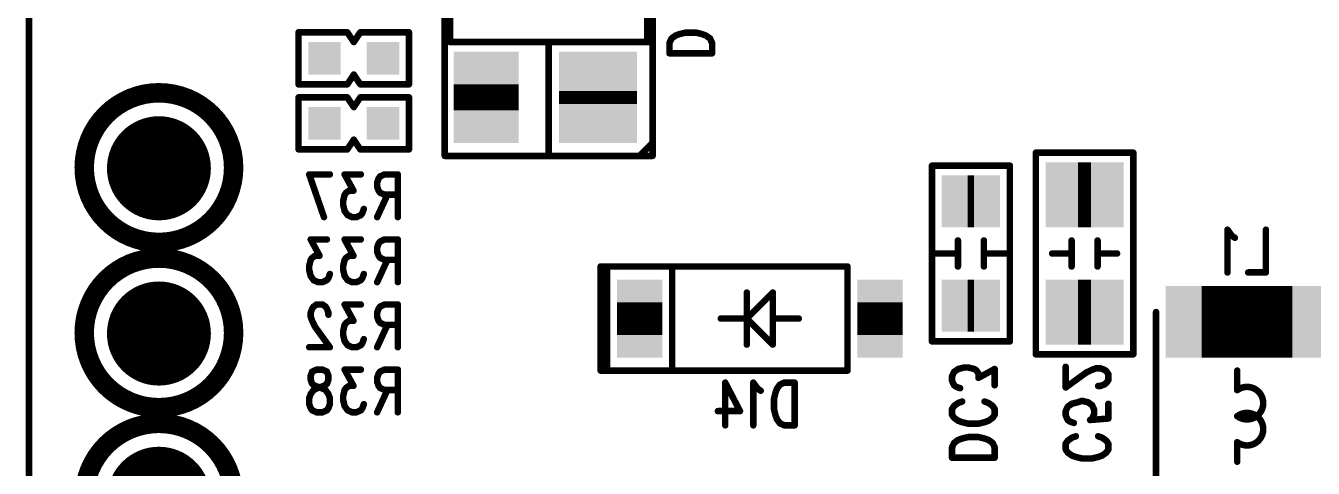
# Model space of a CAD drawing. Extents: x 100 to 144.1, y 92.5 to 144.1.
# Drawn here: x 99.95 to 119.77, y 112.2 to 119 of the extents above; entities that cross this region are included whole.
import ezdxf

# ---------------------------------------------------------------- set-up
doc = ezdxf.new("R2010")
doc.units = 0
doc.layers.get('0').update_dxf_attribs({"linetype": 'CONTINUOUS'})
doc.layers.add('MASK-BOTTOM_PHO', color=6, linetype='CONTINUOUS')
doc.layers.add('SILK-BOTTOM_PHO', color=12, linetype='CONTINUOUS')

# ---------------------------------------------------------------- blocks, each defined once
blk = doc.blocks.new('SQUARE_16')
blk.add_solid([(0.250062, 0.250062), (0.250062, -0.250062), (-0.250062, 0.250062), (-0.250062, -0.250062)])
blk = doc.blocks.new('ROUND_49')
at = {"const_width": 0.799972}
blk.add_lwpolyline([(-0.399986, 0, 1), (0.399986, 0, 1)], format="xyb", close=True, dxfattribs=at)
blk = doc.blocks.new('SQUARE_10')
blk.add_solid([(0.350012, 0.350012), (0.350012, -0.350012), (-0.350012, 0.350012), (-0.350012, -0.350012)])
blk = doc.blocks.new('SQUARE_33')
blk.add_solid([(0.499998, 0.499998), (0.499998, -0.499998), (-0.499998, 0.499998), (-0.499998, -0.499998)])
blk = doc.blocks.new('SQUARE_48')
blk.add_solid([(0.599948, 0.599948), (0.599948, -0.599948), (-0.599948, 0.599948), (-0.599948, -0.599948)])
blk = doc.blocks.new('SQUARE_152')
blk.add_solid([(0.550036, 0.550036), (0.550036, -0.550036), (-0.550036, 0.550036), (-0.550036, -0.550036)])
blk = doc.blocks.new('SQUARE_160')
blk.add_solid([(0.40005, 0.40005), (0.40005, -0.40005), (-0.40005, 0.40005), (-0.40005, -0.40005)])
blk = doc.blocks.new('ROUND_1')
at = {"const_width": 0.050038}
blk.add_lwpolyline([(-0.025018, 0, 1), (0.025018, 0, 1)], format="xyb", close=True, dxfattribs=at)
blk = doc.blocks.new('ROUND_19')
at = {"const_width": 0.149986}
blk.add_lwpolyline([(-0.074994, 0, 1), (0.074994, 0, 1)], format="xyb", close=True, dxfattribs=at)

msp = doc.modelspace()

# ---------------------------------------------------------------- linework, layer by layer
at = {"layer": 'MASK-BOTTOM_PHO'}
for points, const_width in [([(100.000054, 143.999966), (100.000054, 100.000054)], 0.100076), ([(107.039918, 117.700044), (107.039918, 118.100094)], 0.999996), ([(108.760006, 117.80012), (108.760006, 118.000018)], 1.199896), ([(116.149882, 116.400072), (116.350034, 116.400072)], 0.999996), ([(114.450114, 116.299996), (114.549936, 116.299996)], 0.8001), ([(109.400086, 114.249962), (109.400086, 114.750088)], 0.700024), ([(113.100104, 114.249962), (113.100104, 114.750088)], 0.700024), ([(114.450114, 114.70005), (114.549936, 114.70005)], 0.8001), ([(116.149882, 114.599974), (116.350034, 114.599974)], 0.999996), ([(118.050056, 114.450114), (119.450104, 114.450114)], 1.100072)]:
    msp.add_lwpolyline(points, dxfattribs=dict(at, const_width=const_width))
at = {"layer": 'SILK-BOTTOM_PHO', "const_width": 0.100076}
for points in [[(100.000054, 143.999966), (100.000054, 100.000054)], [(106.400092, 121.000012), (106.400092, 117.00002)], [(109.599984, 117.199918), (109.599984, 121.000012)], [(106.480102, 119.249952), (106.480102, 118.75008)], [(109.519974, 118.75008), (109.519974, 119.249952)], [(104.149906, 118.100094), (104.149906, 118.89994)], [(104.149906, 118.89994), (104.899968, 118.89994)], [(104.899968, 118.89994), (105.000044, 118.75008)], [(105.000044, 118.75008), (105.10012, 118.89994)], [(105.10012, 118.89994), (105.849928, 118.89994)], [(105.849928, 118.89994), (105.849928, 118.100094)], [(110.015528, 118.872762), (109.953044, 118.849902)], [(110.109254, 118.895368), (110.015528, 118.872762)], [(110.265718, 118.895368), (110.109254, 118.895368)], [(110.359444, 118.872762), (110.265718, 118.895368)], [(110.421928, 118.849902), (110.359444, 118.872762)], [(106.480102, 118.75008), (109.519974, 118.75008)], [(109.599984, 118.75008), (108.000038, 118.75008)], [(108.000038, 118.75008), (108.000038, 117.00002)], [(109.599984, 117.00002), (109.599984, 118.75008)], [(109.89056, 118.804436), (109.859318, 118.736364)], [(109.859318, 118.736364), (109.859318, 118.57736)], [(109.953044, 118.849902), (109.89056, 118.804436)], [(110.484412, 118.804436), (110.421928, 118.849902)], [(110.515654, 118.736364), (110.484412, 118.804436)], [(110.515654, 118.57736), (110.515654, 118.736364)], [(110.515654, 118.57736), (109.859318, 118.57736)], [(104.899968, 118.100094), (104.149906, 118.100094)], [(105.000044, 118.249954), (104.899968, 118.100094)], [(105.10012, 118.100094), (105.000044, 118.249954)], [(105.849928, 118.100094), (105.10012, 118.100094)], [(104.149906, 117.100096), (104.149906, 117.899942)], [(104.149906, 117.899942), (104.899968, 117.899942)], [(104.899968, 117.899942), (105.000044, 117.750082)], [(105.000044, 117.750082), (105.10012, 117.899942)], [(105.10012, 117.899942), (105.849928, 117.899942)], [(105.849928, 117.899942), (105.849928, 117.100096)], [(104.899968, 117.100096), (104.149906, 117.100096)], [(105.000044, 117.249956), (104.899968, 117.100096)], [(105.10012, 117.100096), (105.000044, 117.249956)], [(105.849928, 117.100096), (105.10012, 117.100096)], [(109.400086, 117.00002), (109.599984, 117.199918)], [(106.400092, 117.00002), (109.400086, 117.00002)], [(108.000038, 117.00002), (109.599984, 117.00002)], [(117.00002, 117.050058), (115.499896, 117.050058)], [(115.499896, 117.050058), (115.499896, 113.949988)], [(117.00002, 113.949988), (117.00002, 117.050058)], [(104.313736, 116.71554), (104.540812, 116.059458)], [(104.631744, 116.71554), (104.313736, 116.71554)], [(105.10901, 116.71554), (104.859074, 116.71554)], [(104.859074, 116.71554), (104.995472, 116.465604)], [(105.472738, 116.71554), (105.404666, 116.684298)], [(105.677208, 116.71554), (105.472738, 116.71554)], [(105.677208, 116.71554), (105.677208, 116.059458)], [(115.1001, 116.849906), (113.89995, 116.849906)], [(113.89995, 116.849906), (113.89995, 114.149886)], [(115.1001, 114.149886), (115.1001, 116.849906)], [(105.381806, 116.653056), (105.3592, 116.590572)], [(105.3592, 116.590572), (105.3592, 116.528088)], [(105.3592, 116.528088), (105.381806, 116.465604)], [(105.404666, 116.684298), (105.381806, 116.653056)], [(104.859074, 116.40312), (104.836468, 116.309394)], [(104.836468, 116.309394), (104.836468, 116.24691)], [(104.881934, 116.434362), (104.859074, 116.40312)], [(104.927146, 116.465604), (104.881934, 116.434362)], [(104.995472, 116.465604), (104.927146, 116.465604)], [(105.518204, 116.40312), (105.3592, 116.059458)], [(105.381806, 116.465604), (105.404666, 116.434362)], [(105.404666, 116.434362), (105.472738, 116.40312)], [(105.472738, 116.40312), (105.677208, 116.40312)], [(104.836468, 116.24691), (104.859074, 116.153184)], [(104.859074, 116.153184), (104.90454, 116.0907)], [(105.10901, 116.0907), (105.13187, 116.121942)], [(105.13187, 116.121942), (105.154476, 116.184426)], [(104.90454, 116.0907), (104.972612, 116.059458)], [(104.972612, 116.059458), (105.040938, 116.059458)], [(105.040938, 116.059458), (105.10901, 116.0907)], [(104.586278, 115.715542), (104.336342, 115.715542)], [(104.336342, 115.715542), (104.47274, 115.465606)], [(105.10901, 115.715542), (104.859074, 115.715542)], [(104.859074, 115.715542), (104.995472, 115.465606)], [(105.472738, 115.715542), (105.404666, 115.6843)], [(105.677208, 115.715542), (105.472738, 115.715542)], [(105.677208, 115.715542), (105.677208, 115.05946)], [(114.3, 115.299998), (114.3, 115.700048)], [(114.70005, 115.299998), (114.70005, 115.700048)], [(116.05006, 115.299998), (116.05006, 115.700048)], [(116.45011, 115.299998), (116.45011, 115.700048)], [(118.518178, 115.77193), (118.450106, 115.865656)], [(118.450106, 115.865656), (118.450106, 115.20932)], [(118.563644, 115.740688), (118.518178, 115.77193)], [(119.04091, 115.865656), (119.04091, 115.20932)], [(105.381806, 115.653058), (105.3592, 115.590574)], [(105.3592, 115.590574), (105.3592, 115.52809)], [(105.3592, 115.52809), (105.381806, 115.465606)], [(105.404666, 115.6843), (105.381806, 115.653058)], [(104.336342, 115.403122), (104.313736, 115.309396)], [(104.313736, 115.309396), (104.313736, 115.246912)], [(104.359202, 115.434364), (104.336342, 115.403122)], [(104.404668, 115.465606), (104.359202, 115.434364)], [(104.47274, 115.465606), (104.404668, 115.465606)], [(104.859074, 115.403122), (104.836468, 115.309396)], [(104.836468, 115.309396), (104.836468, 115.246912)], [(104.881934, 115.434364), (104.859074, 115.403122)], [(104.927146, 115.465606), (104.881934, 115.434364)], [(104.995472, 115.465606), (104.927146, 115.465606)], [(105.518204, 115.403122), (105.3592, 115.05946)], [(105.381806, 115.465606), (105.404666, 115.434364)], [(105.404666, 115.434364), (105.472738, 115.403122)], [(105.472738, 115.403122), (105.677208, 115.403122)], [(113.89995, 115.499896), (114.3, 115.499896)], [(115.1001, 115.499896), (114.70005, 115.499896)], [(116.05006, 115.499896), (115.750086, 115.499896)], [(116.45011, 115.499896), (116.750084, 115.499896)], [(104.313736, 115.246912), (104.336342, 115.153186)], [(104.336342, 115.153186), (104.381808, 115.090702)], [(104.586278, 115.090702), (104.609138, 115.121944)], [(104.609138, 115.121944), (104.631744, 115.184428)], [(104.836468, 115.246912), (104.859074, 115.153186)], [(104.859074, 115.153186), (104.90454, 115.090702)], [(105.10901, 115.090702), (105.13187, 115.121944)], [(105.13187, 115.121944), (105.154476, 115.184428)], [(108.89996, 115.299998), (108.799884, 115.299998)], [(108.799884, 115.299998), (108.799884, 113.700052)], [(109.899958, 115.299998), (108.89996, 115.299998)], [(108.89996, 115.299998), (108.89996, 113.700052)], [(112.599978, 115.299998), (109.899958, 115.299998)], [(109.899958, 115.299998), (109.899958, 113.700052)], [(112.599978, 113.700052), (112.599978, 115.299998)], [(119.04091, 115.20932), (118.768114, 115.20932)], [(104.381808, 115.090702), (104.44988, 115.05946)], [(104.44988, 115.05946), (104.518206, 115.05946)], [(104.518206, 115.05946), (104.586278, 115.090702)], [(104.90454, 115.090702), (104.972612, 115.05946)], [(104.972612, 115.05946), (105.040938, 115.05946)], [(105.040938, 115.05946), (105.10901, 115.090702)], [(104.427274, 114.715544), (104.381808, 114.684302)], [(104.518206, 114.715544), (104.427274, 114.715544)], [(104.563672, 114.684302), (104.518206, 114.715544)], [(105.10901, 114.715544), (104.859074, 114.715544)], [(104.859074, 114.715544), (104.995472, 114.465608)], [(105.472738, 114.715544), (105.404666, 114.684302)], [(105.677208, 114.715544), (105.472738, 114.715544)], [(105.677208, 114.715544), (105.677208, 114.059462)], [(111.05007, 114.899948), (111.05007, 114.100102)], [(111.05007, 114.499898), (111.45012, 114.899948)], [(111.45012, 114.899948), (111.45012, 114.100102)], [(104.359202, 114.65306), (104.336342, 114.590576)], [(104.336342, 114.590576), (104.336342, 114.528092)], [(104.336342, 114.528092), (104.359202, 114.465608)], [(104.381808, 114.684302), (104.359202, 114.65306)], [(104.586278, 114.65306), (104.563672, 114.684302)], [(104.609138, 114.590576), (104.586278, 114.65306)], [(104.609138, 114.559334), (104.609138, 114.590576)], [(105.381806, 114.65306), (105.3592, 114.590576)], [(105.3592, 114.590576), (105.3592, 114.528092)], [(105.3592, 114.528092), (105.381806, 114.465608)], [(105.404666, 114.684302), (105.381806, 114.65306)], [(117.350032, 114.599974), (117.350032, 111.400082)], [(104.359202, 114.465608), (104.404668, 114.371882)], [(104.404668, 114.371882), (104.631744, 114.059462)], [(104.859074, 114.403124), (104.836468, 114.309398)], [(104.881934, 114.434366), (104.859074, 114.403124)], [(104.927146, 114.465608), (104.881934, 114.434366)], [(104.995472, 114.465608), (104.927146, 114.465608)], [(105.518204, 114.403124), (105.3592, 114.059462)], [(105.381806, 114.465608), (105.404666, 114.434366)], [(105.404666, 114.434366), (105.472738, 114.403124)], [(105.472738, 114.403124), (105.677208, 114.403124)], [(111.05007, 114.499898), (110.65002, 114.499898)], [(111.45012, 114.100102), (111.05007, 114.499898)], [(111.45012, 114.499898), (111.849916, 114.499898)], [(104.836468, 114.309398), (104.836468, 114.246914)], [(104.836468, 114.246914), (104.859074, 114.153188)], [(104.859074, 114.153188), (104.90454, 114.090704)], [(105.10901, 114.090704), (105.13187, 114.121946)], [(105.13187, 114.121946), (105.154476, 114.18443)], [(113.89995, 114.149886), (115.1001, 114.149886)], [(104.631744, 114.059462), (104.313736, 114.059462)], [(104.90454, 114.090704), (104.972612, 114.059462)], [(104.972612, 114.059462), (105.040938, 114.059462)], [(105.040938, 114.059462), (105.10901, 114.090704)], [(115.499896, 113.949988), (117.00002, 113.949988)], [(114.303048, 113.724944), (114.240564, 113.679478)], [(114.396774, 113.747804), (114.303048, 113.724944)], [(114.459258, 113.747804), (114.396774, 113.747804)], [(114.553238, 113.724944), (114.459258, 113.747804)], [(114.58448, 113.702338), (114.553238, 113.724944)], [(114.865658, 113.724944), (114.615722, 113.588546)], [(114.865658, 113.475008), (114.865658, 113.724944)], [(115.959382, 113.440972), (115.959382, 113.75898)], [(116.428012, 113.736374), (116.365528, 113.713514)], [(116.49075, 113.736374), (116.428012, 113.736374)], [(116.553234, 113.713514), (116.49075, 113.736374)], [(104.336342, 113.62182), (104.359202, 113.684304)], [(104.336342, 113.559336), (104.336342, 113.62182)], [(104.359202, 113.496852), (104.336342, 113.559336)], [(104.359202, 113.684304), (104.427274, 113.715546)], [(104.427274, 113.715546), (104.518206, 113.715546)], [(104.518206, 113.715546), (104.586278, 113.684304)], [(104.586278, 113.684304), (104.609138, 113.62182)], [(104.609138, 113.559336), (104.586278, 113.496852)], [(104.609138, 113.62182), (104.609138, 113.559336)], [(105.10901, 113.715546), (104.859074, 113.715546)], [(104.859074, 113.715546), (104.995472, 113.46561)], [(105.381806, 113.653062), (105.3592, 113.590578)], [(105.3592, 113.590578), (105.3592, 113.528094)], [(105.3592, 113.528094), (105.381806, 113.46561)], [(105.404666, 113.684304), (105.381806, 113.653062)], [(105.472738, 113.715546), (105.404666, 113.684304)], [(105.677208, 113.715546), (105.472738, 113.715546)], [(105.677208, 113.715546), (105.677208, 113.059464)], [(108.799884, 113.700052), (108.89996, 113.700052)], [(108.89996, 113.700052), (109.899958, 113.700052)], [(109.899958, 113.700052), (112.599978, 113.700052)], [(114.240564, 113.679478), (114.209322, 113.611406)], [(114.209322, 113.611406), (114.209322, 113.54308)], [(114.209322, 113.54308), (114.240564, 113.475008)], [(114.615722, 113.656872), (114.58448, 113.702338)], [(114.615722, 113.588546), (114.615722, 113.656872)], [(116.271802, 113.668302), (115.959382, 113.440972)], [(116.365528, 113.713514), (116.271802, 113.668302)], [(116.584476, 113.690908), (116.553234, 113.713514)], [(116.615718, 113.645442), (116.584476, 113.690908)], [(116.584476, 113.509044), (116.615718, 113.55451)], [(116.615718, 113.55451), (116.615718, 113.645442)], [(118.599966, 113.400078), (118.599966, 113.700052)], [(104.336342, 113.340642), (104.313736, 113.278158)], [(104.381808, 113.403126), (104.336342, 113.340642)], [(104.404668, 113.46561), (104.359202, 113.496852)], [(104.44988, 113.434368), (104.381808, 113.403126)], [(104.495346, 113.434368), (104.404668, 113.46561)], [(104.540812, 113.46561), (104.44988, 113.434368)], [(104.563672, 113.403126), (104.495346, 113.434368)], [(104.586278, 113.496852), (104.540812, 113.46561)], [(104.609138, 113.340642), (104.563672, 113.403126)], [(104.631744, 113.278158), (104.609138, 113.340642)], [(104.859074, 113.403126), (104.836468, 113.3094)], [(104.881934, 113.434368), (104.859074, 113.403126)], [(104.927146, 113.46561), (104.881934, 113.434368)], [(104.995472, 113.46561), (104.927146, 113.46561)], [(105.518204, 113.403126), (105.3592, 113.059464)], [(105.381806, 113.46561), (105.404666, 113.434368)], [(105.404666, 113.434368), (105.472738, 113.403126)], [(105.472738, 113.403126), (105.677208, 113.403126)], [(110.718092, 113.515648), (110.945422, 113.078006)], [(110.718092, 113.515648), (110.718092, 112.859312)], [(111.218218, 113.421922), (111.149892, 113.515648)], [(111.149892, 113.515648), (111.149892, 112.859312)], [(111.263684, 113.39068), (111.218218, 113.421922)], [(111.491014, 113.359438), (111.468154, 113.265712)], [(111.51362, 113.421922), (111.491014, 113.359438)], [(111.559086, 113.484406), (111.51362, 113.421922)], [(111.627158, 113.515648), (111.559086, 113.484406)], [(111.786416, 113.515648), (111.627158, 113.515648)], [(111.786416, 113.515648), (111.786416, 112.859312)], [(114.240564, 113.475008), (114.271806, 113.452148)], [(114.271806, 113.452148), (114.33429, 113.429542)], [(116.459254, 113.463578), (116.49075, 113.463578)], [(116.49075, 113.463578), (116.553234, 113.486438)], [(116.553234, 113.486438), (116.584476, 113.509044)], [(104.313736, 113.278158), (104.313736, 113.184432)], [(104.313736, 113.184432), (104.336342, 113.121948)], [(104.609138, 113.121948), (104.631744, 113.184432)], [(104.631744, 113.184432), (104.631744, 113.278158)], [(104.836468, 113.3094), (104.836468, 113.246916)], [(104.836468, 113.246916), (104.859074, 113.15319)], [(104.859074, 113.15319), (104.90454, 113.090706)], [(105.13187, 113.121948), (105.154476, 113.184432)], [(111.468154, 113.265712), (111.468154, 113.109502)], [(114.209322, 113.11128), (114.240564, 113.156746)], [(114.240564, 113.156746), (114.303048, 113.202212)], [(114.303048, 113.202212), (114.365532, 113.225072)], [(114.709448, 113.225072), (114.771932, 113.202212)], [(114.771932, 113.202212), (114.834416, 113.156746)], [(114.834416, 113.156746), (114.865658, 113.11128)], [(115.990624, 113.14557), (115.959382, 113.077244)], [(116.053108, 113.190782), (115.990624, 113.14557)], [(116.146834, 113.213642), (116.053108, 113.190782)], [(116.209318, 113.236248), (116.146834, 113.213642)], [(116.303044, 113.213642), (116.209318, 113.236248)], [(116.365528, 113.168176), (116.303044, 113.213642)], [(116.39677, 113.100104), (116.365528, 113.168176)], [(116.615718, 113.190782), (116.615718, 112.963706)], [(104.336342, 113.121948), (104.359202, 113.090706)], [(104.359202, 113.090706), (104.427274, 113.059464)], [(104.427274, 113.059464), (104.518206, 113.059464)], [(104.518206, 113.059464), (104.586278, 113.090706)], [(104.586278, 113.090706), (104.609138, 113.121948)], [(104.90454, 113.090706), (104.972612, 113.059464)], [(104.972612, 113.059464), (105.040938, 113.059464)], [(105.040938, 113.059464), (105.10901, 113.090706)], [(105.10901, 113.090706), (105.13187, 113.121948)], [(110.945422, 113.078006), (110.604554, 113.078006)], [(111.468154, 113.109502), (111.491014, 113.015522)], [(111.491014, 113.015522), (111.51362, 112.953038)], [(111.51362, 112.953038), (111.559086, 112.890554)], [(114.209322, 113.020348), (114.209322, 113.11128)], [(114.240564, 112.974882), (114.209322, 113.020348)], [(114.303048, 112.92967), (114.240564, 112.974882)], [(114.365532, 112.90681), (114.303048, 112.92967)], [(114.771932, 112.92967), (114.709448, 112.90681)], [(114.834416, 112.974882), (114.771932, 112.92967)], [(114.865658, 113.020348), (114.834416, 112.974882)], [(114.865658, 113.11128), (114.865658, 113.020348)], [(115.959382, 113.077244), (115.959382, 113.009172)], [(115.959382, 113.009172), (115.990624, 112.940846)], [(115.990624, 112.940846), (116.021866, 112.91824)], [(116.615718, 112.963706), (116.334286, 112.940846)], [(116.334286, 112.940846), (116.365528, 112.963706)], [(116.365528, 112.963706), (116.39677, 113.031778)], [(116.39677, 113.031778), (116.39677, 113.100104)], [(111.559086, 112.890554), (111.627158, 112.859312)], [(111.627158, 112.859312), (111.786416, 112.859312)], [(114.459258, 112.884204), (114.365532, 112.90681)], [(114.615722, 112.884204), (114.459258, 112.884204)], [(114.709448, 112.90681), (114.615722, 112.884204)], [(116.021866, 112.91824), (116.08435, 112.89538)], [(114.240564, 112.588548), (114.209322, 112.520476)], [(114.303048, 112.634014), (114.240564, 112.588548)], [(114.365532, 112.656874), (114.303048, 112.634014)], [(114.459258, 112.67948), (114.365532, 112.656874)], [(114.615722, 112.67948), (114.459258, 112.67948)], [(114.709448, 112.656874), (114.615722, 112.67948)], [(114.771932, 112.634014), (114.709448, 112.656874)], [(114.834416, 112.588548), (114.771932, 112.634014)], [(114.865658, 112.520476), (114.834416, 112.588548)], [(115.959382, 112.577372), (115.990624, 112.622838)], [(115.959382, 112.48644), (115.959382, 112.577372)], [(115.990624, 112.622838), (116.053108, 112.668304)], [(116.053108, 112.668304), (116.115592, 112.69091)], [(116.459254, 112.69091), (116.521992, 112.668304)], [(116.521992, 112.668304), (116.584476, 112.622838)], [(116.584476, 112.622838), (116.615718, 112.577372)], [(116.615718, 112.577372), (116.615718, 112.48644)], [(118.599966, 112.599978), (118.599966, 112.300004)], [(114.209322, 112.520476), (114.209322, 112.361472)], [(114.865658, 112.361472), (114.209322, 112.361472)], [(114.865658, 112.361472), (114.865658, 112.520476)], [(115.990624, 112.440974), (115.959382, 112.48644)], [(116.053108, 112.395508), (115.990624, 112.440974)], [(116.115592, 112.372648), (116.053108, 112.395508)], [(116.209318, 112.350042), (116.115592, 112.372648)], [(116.365528, 112.350042), (116.209318, 112.350042)], [(116.459254, 112.372648), (116.365528, 112.350042)], [(116.521992, 112.395508), (116.459254, 112.372648)], [(116.584476, 112.440974), (116.521992, 112.395508)], [(116.615718, 112.48644), (116.584476, 112.440974)]]:
    msp.add_lwpolyline(points, dxfattribs=at)
at = {"layer": 'SILK-BOTTOM_PHO'}
for points, const_width in [([(102.00005, 117.970046, 1), (102.00005, 115.670076)], 0.299974), ([(102.00005, 115.670076, 1), (102.00005, 117.970046)], 0.299974), ([(102.00005, 115.430046, 1), (102.00005, 113.130076)], 0.299974), ([(102.00005, 113.130076, 1), (102.00005, 115.430046)], 0.299974), ([(118.599966, 113.000028, 1.99973), (118.60022, 113.400078)], 0.100076), ([(102.00005, 112.890046, 1), (102.00005, 110.590076)], 0.299974), ([(102.00005, 110.590076, 1), (102.00005, 112.890046)], 0.299974), ([(118.60022, 112.599724, 1.9989848), (118.599966, 113.000028)], 0.100076)]:
    msp.add_lwpolyline(points, format="xyb", dxfattribs=dict(at, const_width=const_width))

# ---------------------------------------------------------------- block references
at = {"layer": 'MASK-BOTTOM_PHO'}
for name, p in [('SQUARE_16', (104.549956, 118.49989)), ('SQUARE_16', (105.449878, 118.49989)), ('SQUARE_33', (107.039918, 118.100094)), ('SQUARE_48', (108.760006, 118.000018)), ('SQUARE_48', (108.760006, 117.80012)), ('SQUARE_33', (107.039918, 117.700044)), ('SQUARE_16', (104.549956, 117.499892)), ('SQUARE_16', (105.449878, 117.499892)), ('ROUND_49', (102.00005, 116.810028)), ('SQUARE_33', (116.149882, 116.400072)), ('SQUARE_33', (116.350034, 116.400072)), ('SQUARE_160', (114.450114, 116.299996)), ('SQUARE_160', (114.549936, 116.299996)), ('ROUND_49', (102.00005, 114.270028)), ('SQUARE_10', (109.400086, 114.750088)), ('SQUARE_10', (113.100104, 114.750088)), ('SQUARE_160', (114.450114, 114.70005)), ('SQUARE_160', (114.549936, 114.70005)), ('SQUARE_33', (116.149882, 114.599974)), ('SQUARE_33', (116.350034, 114.599974)), ('SQUARE_152', (118.050056, 114.450114)), ('SQUARE_152', (119.450104, 114.450114)), ('SQUARE_10', (109.400086, 114.249962)), ('SQUARE_10', (113.100104, 114.249962)), ('ROUND_49', (102.00005, 111.730028))]:
    msp.add_blockref(name, p, dxfattribs=at)
at = {"layer": 'SILK-BOTTOM_PHO'}
for name, p in [('ROUND_1', (104.149906, 118.89994)), ('ROUND_1', (104.899968, 118.89994)), ('ROUND_1', (105.10012, 118.89994)), ('ROUND_1', (105.849928, 118.89994)), ('ROUND_1', (105.849928, 118.89994)), ('ROUND_1', (110.015528, 118.872762)), ('ROUND_1', (110.109254, 118.895368)), ('ROUND_1', (110.265718, 118.895368)), ('ROUND_1', (110.359444, 118.872762)), ('ROUND_1', (105.000044, 118.75008)), ('ROUND_1', (106.480102, 118.75008)), ('ROUND_1', (108.000038, 118.75008)), ('ROUND_1', (109.519974, 118.75008)), ('ROUND_1', (109.519974, 118.75008)), ('ROUND_1', (109.599984, 118.75008)), ('ROUND_1', (109.859318, 118.736364)), ('ROUND_1', (109.89056, 118.804436)), ('ROUND_1', (109.953044, 118.849902)), ('ROUND_1', (110.421928, 118.849902)), ('ROUND_1', (110.484412, 118.804436)), ('ROUND_1', (110.515654, 118.736364)), ('ROUND_1', (109.859318, 118.57736)), ('ROUND_1', (109.859318, 118.57736)), ('ROUND_1', (110.515654, 118.57736)), ('ROUND_1', (110.515654, 118.57736)), ('ROUND_1', (104.149906, 118.100094)), ('ROUND_1', (104.899968, 118.100094)), ('ROUND_1', (105.000044, 118.249954)), ('ROUND_1', (105.10012, 118.100094)), ('ROUND_1', (105.849928, 118.100094)), ('ROUND_19', (102.00005, 117.970046)), ('ROUND_19', (102.00005, 117.970046)), ('ROUND_1', (104.149906, 117.899942)), ('ROUND_1', (104.899968, 117.899942)), ('ROUND_1', (105.10012, 117.899942)), ('ROUND_1', (105.849928, 117.899942)), ('ROUND_1', (105.849928, 117.899942)), ('ROUND_1', (105.000044, 117.750082)), ('ROUND_1', (104.149906, 117.100096)), ('ROUND_1', (104.899968, 117.100096)), ('ROUND_1', (105.000044, 117.249956)), ('ROUND_1', (105.10012, 117.100096)), ('ROUND_1', (105.849928, 117.100096)), ('ROUND_1', (109.599984, 117.199918)), ('ROUND_1', (106.400092, 117.00002)), ('ROUND_1', (108.000038, 117.00002)), ('ROUND_1', (109.400086, 117.00002)), ('ROUND_1', (109.400086, 117.00002)), ('ROUND_1', (109.599984, 117.00002)), ('ROUND_1', (109.599984, 117.00002)), ('ROUND_1', (115.499896, 117.050058)), ('ROUND_1', (117.00002, 117.050058)), ('ROUND_1', (104.313736, 116.71554)), ('ROUND_1', (104.313736, 116.71554)), ('ROUND_1', (104.631744, 116.71554)), ('ROUND_1', (104.859074, 116.71554)), ('ROUND_1', (105.10901, 116.71554)), ('ROUND_1', (105.472738, 116.71554)), ('ROUND_1', (105.677208, 116.71554)), ('ROUND_1', (105.677208, 116.71554)), ('ROUND_1', (113.89995, 116.849906)), ('ROUND_1', (115.1001, 116.849906)), ('ROUND_1', (105.3592, 116.590572)), ('ROUND_1', (105.3592, 116.528088)), ('ROUND_1', (105.381806, 116.653056)), ('ROUND_1', (105.404666, 116.684298)), ('ROUND_1', (104.836468, 116.309394)), ('ROUND_1', (104.859074, 116.40312)), ('ROUND_1', (104.881934, 116.434362)), ('ROUND_1', (104.927146, 116.465604)), ('ROUND_1', (104.927146, 116.465604)), ('ROUND_1', (104.995472, 116.465604)), ('ROUND_1', (105.381806, 116.465604)), ('ROUND_1', (105.404666, 116.434362)), ('ROUND_1', (105.472738, 116.40312)), ('ROUND_1', (105.518204, 116.40312)), ('ROUND_1', (105.677208, 116.40312)), ('ROUND_1', (104.836468, 116.24691)), ('ROUND_1', (104.859074, 116.153184)), ('ROUND_1', (105.13187, 116.121942)), ('ROUND_1', (105.154476, 116.184426)), ('ROUND_1', (104.540812, 116.059458)), ('ROUND_1', (104.90454, 116.0907)), ('ROUND_1', (104.972612, 116.059458)), ('ROUND_1', (105.040938, 116.059458)), ('ROUND_1', (105.10901, 116.0907)), ('ROUND_1', (105.3592, 116.059458)), ('ROUND_1', (105.677208, 116.059458)), ('ROUND_19', (102.00005, 115.670076)), ('ROUND_19', (102.00005, 115.670076)), ('ROUND_1', (104.336342, 115.715542)), ('ROUND_1', (104.586278, 115.715542)), ('ROUND_1', (104.859074, 115.715542)), ('ROUND_1', (105.10901, 115.715542)), ('ROUND_1', (105.472738, 115.715542)), ('ROUND_1', (105.677208, 115.715542)), ('ROUND_1', (105.677208, 115.715542)), ('ROUND_1', (114.3, 115.700048)), ('ROUND_1', (114.70005, 115.700048)), ('ROUND_1', (116.05006, 115.700048)), ('ROUND_1', (116.45011, 115.700048)), ('ROUND_1', (118.450106, 115.865656)), ('ROUND_1', (118.518178, 115.77193)), ('ROUND_1', (118.563644, 115.740688)), ('ROUND_1', (119.04091, 115.865656)), ('ROUND_19', (102.00005, 115.430046)), ('ROUND_19', (102.00005, 115.430046)), ('ROUND_1', (105.3592, 115.590574)), ('ROUND_1', (105.3592, 115.52809)), ('ROUND_1', (105.381806, 115.653058)), ('ROUND_1', (105.404666, 115.6843)), ('ROUND_1', (104.313736, 115.309396)), ('ROUND_1', (104.336342, 115.403122)), ('ROUND_1', (104.359202, 115.434364)), ('ROUND_1', (104.404668, 115.465606)), ('ROUND_1', (104.47274, 115.465606)), ('ROUND_1', (104.836468, 115.309396)), ('ROUND_1', (104.859074, 115.403122)), ('ROUND_1', (104.881934, 115.434364)), ('ROUND_1', (104.927146, 115.465606)), ('ROUND_1', (104.927146, 115.465606)), ('ROUND_1', (104.995472, 115.465606)), ('ROUND_1', (105.381806, 115.465606)), ('ROUND_1', (105.404666, 115.434364)), ('ROUND_1', (105.472738, 115.403122)), ('ROUND_1', (105.518204, 115.403122)), ('ROUND_1', (105.677208, 115.403122)), ('ROUND_1', (113.89995, 115.499896)), ('ROUND_1', (114.3, 115.499896)), ('ROUND_1', (114.70005, 115.499896)), ('ROUND_1', (115.1001, 115.499896)), ('ROUND_1', (115.750086, 115.499896)), ('ROUND_1', (116.05006, 115.499896)), ('ROUND_1', (116.45011, 115.499896)), ('ROUND_1', (116.750084, 115.499896)), ('ROUND_1', (104.313736, 115.246912)), ('ROUND_1', (104.336342, 115.153186)), ('ROUND_1', (104.609138, 115.121944)), ('ROUND_1', (104.631744, 115.184428)), ('ROUND_1', (104.836468, 115.246912)), ('ROUND_1', (104.859074, 115.153186)), ('ROUND_1', (105.13187, 115.121944)), ('ROUND_1', (105.154476, 115.184428)), ('ROUND_1', (108.799884, 115.299998)), ('ROUND_1', (108.89996, 115.299998)), ('ROUND_1', (108.89996, 115.299998)), ('ROUND_1', (109.899958, 115.299998)), ('ROUND_1', (109.899958, 115.299998)), ('ROUND_1', (112.599978, 115.299998)), ('ROUND_1', (112.599978, 115.299998)), ('ROUND_1', (114.3, 115.299998)), ('ROUND_1', (114.70005, 115.299998)), ('ROUND_1', (116.05006, 115.299998)), ('ROUND_1', (116.45011, 115.299998)), ('ROUND_1', (118.450106, 115.20932)), ('ROUND_1', (118.768114, 115.20932)), ('ROUND_1', (119.04091, 115.20932)), ('ROUND_1', (104.381808, 115.090702)), ('ROUND_1', (104.44988, 115.05946)), ('ROUND_1', (104.518206, 115.05946)), ('ROUND_1', (104.586278, 115.090702)), ('ROUND_1', (104.90454, 115.090702)), ('ROUND_1', (104.972612, 115.05946)), ('ROUND_1', (105.040938, 115.05946)), ('ROUND_1', (105.10901, 115.090702)), ('ROUND_1', (105.3592, 115.05946)), ('ROUND_1', (105.677208, 115.05946)), ('ROUND_1', (104.427274, 114.715544)), ('ROUND_1', (104.518206, 114.715544)), ('ROUND_1', (104.859074, 114.715544)), ('ROUND_1', (105.10901, 114.715544)), ('ROUND_1', (105.472738, 114.715544)), ('ROUND_1', (105.677208, 114.715544)), ('ROUND_1', (105.677208, 114.715544)), ('ROUND_1', (111.05007, 114.899948)), ('ROUND_1', (111.45012, 114.899948)), ('ROUND_1', (111.45012, 114.899948)), ('ROUND_1', (104.336342, 114.590576)), ('ROUND_1', (104.336342, 114.528092)), ('ROUND_1', (104.359202, 114.65306)), ('ROUND_1', (104.381808, 114.684302)), ('ROUND_1', (104.563672, 114.684302)), ('ROUND_1', (104.586278, 114.65306)), ('ROUND_1', (104.609138, 114.590576)), ('ROUND_1', (104.609138, 114.559334)), ('ROUND_1', (105.3592, 114.590576)), ('ROUND_1', (105.3592, 114.528092)), ('ROUND_1', (105.381806, 114.65306)), ('ROUND_1', (105.404666, 114.684302)), ('ROUND_1', (117.350032, 114.599974)), ('ROUND_1', (104.359202, 114.465608)), ('ROUND_1', (104.404668, 114.371882)), ('ROUND_1', (104.859074, 114.403124)), ('ROUND_1', (104.881934, 114.434366)), ('ROUND_1', (104.927146, 114.465608)), ('ROUND_1', (104.927146, 114.465608)), ('ROUND_1', (104.995472, 114.465608)), ('ROUND_1', (105.381806, 114.465608)), ('ROUND_1', (105.404666, 114.434366)), ('ROUND_1', (105.472738, 114.403124)), ('ROUND_1', (105.518204, 114.403124)), ('ROUND_1', (105.677208, 114.403124)), ('ROUND_1', (110.65002, 114.499898)), ('ROUND_1', (111.05007, 114.499898)), ('ROUND_1', (111.05007, 114.499898)), ('ROUND_1', (111.45012, 114.499898)), ('ROUND_1', (111.849916, 114.499898)), ('ROUND_1', (104.836468, 114.309398)), ('ROUND_1', (104.836468, 114.246914)), ('ROUND_1', (104.859074, 114.153188)), ('ROUND_1', (105.13187, 114.121946)), ('ROUND_1', (105.154476, 114.18443)), ('ROUND_1', (113.89995, 114.149886)), ('ROUND_1', (115.1001, 114.149886)), ('ROUND_1', (115.1001, 114.149886)), ('ROUND_1', (104.313736, 114.059462)), ('ROUND_1', (104.631744, 114.059462)), ('ROUND_1', (104.90454, 114.090704)), ('ROUND_1', (104.972612, 114.059462)), ('ROUND_1', (105.040938, 114.059462)), ('ROUND_1', (105.10901, 114.090704)), ('ROUND_1', (105.3592, 114.059462)), ('ROUND_1', (105.677208, 114.059462)), ('ROUND_1', (111.05007, 114.100102)), ('ROUND_1', (111.45012, 114.100102)), ('ROUND_1', (115.499896, 113.949988)), ('ROUND_1', (117.00002, 113.949988)), ('ROUND_1', (117.00002, 113.949988)), ('ROUND_1', (114.303048, 113.724944)), ('ROUND_1', (114.396774, 113.747804)), ('ROUND_1', (114.459258, 113.747804)), ('ROUND_1', (114.553238, 113.724944)), ('ROUND_1', (114.865658, 113.724944)), ('ROUND_1', (115.959382, 113.75898)), ('ROUND_1', (116.428012, 113.736374)), ('ROUND_1', (116.49075, 113.736374)), ('ROUND_1', (104.336342, 113.62182)), ('ROUND_1', (104.336342, 113.559336)), ('ROUND_1', (104.359202, 113.684304)), ('ROUND_1', (104.427274, 113.715546)), ('ROUND_1', (104.518206, 113.715546)), ('ROUND_1', (104.518206, 113.715546)), ('ROUND_1', (104.586278, 113.684304)), ('ROUND_1', (104.609138, 113.62182)), ('ROUND_1', (104.609138, 113.559336)), ('ROUND_1', (104.859074, 113.715546)), ('ROUND_1', (105.10901, 113.715546)), ('ROUND_1', (105.3592, 113.590578)), ('ROUND_1', (105.3592, 113.528094)), ('ROUND_1', (105.381806, 113.653062)), ('ROUND_1', (105.404666, 113.684304)), ('ROUND_1', (105.472738, 113.715546)), ('ROUND_1', (105.677208, 113.715546)), ('ROUND_1', (105.677208, 113.715546)), ('ROUND_1', (108.799884, 113.700052)), ('ROUND_1', (108.89996, 113.700052)), ('ROUND_1', (108.89996, 113.700052)), ('ROUND_1', (109.899958, 113.700052)), ('ROUND_1', (109.899958, 113.700052)), ('ROUND_1', (112.599978, 113.700052)), ('ROUND_1', (114.209322, 113.611406)), ('ROUND_1', (114.209322, 113.54308)), ('ROUND_1', (114.240564, 113.679478)), ('ROUND_1', (114.58448, 113.702338)), ('ROUND_1', (114.615722, 113.656872)), ('ROUND_1', (114.615722, 113.588546)), ('ROUND_1', (116.271802, 113.668302)), ('ROUND_1', (116.365528, 113.713514)), ('ROUND_1', (116.553234, 113.713514)), ('ROUND_1', (116.584476, 113.690908)), ('ROUND_1', (116.615718, 113.645442)), ('ROUND_1', (116.615718, 113.55451)), ('ROUND_1', (118.599966, 113.700052)), ('ROUND_1', (104.336342, 113.340642)), ('ROUND_1', (104.359202, 113.496852)), ('ROUND_1', (104.381808, 113.403126)), ('ROUND_1', (104.404668, 113.46561)), ('ROUND_1', (104.44988, 113.434368)), ('ROUND_1', (104.495346, 113.434368)), ('ROUND_1', (104.540812, 113.46561)), ('ROUND_1', (104.563672, 113.403126)), ('ROUND_1', (104.586278, 113.496852)), ('ROUND_1', (104.609138, 113.340642)), ('ROUND_1', (104.859074, 113.403126)), ('ROUND_1', (104.881934, 113.434368)), ('ROUND_1', (104.927146, 113.46561)), ('ROUND_1', (104.927146, 113.46561)), ('ROUND_1', (104.995472, 113.46561)), ('ROUND_1', (105.381806, 113.46561)), ('ROUND_1', (105.404666, 113.434368)), ('ROUND_1', (105.472738, 113.403126)), ('ROUND_1', (105.518204, 113.403126)), ('ROUND_1', (105.677208, 113.403126)), ('ROUND_1', (110.718092, 113.515648)), ('ROUND_1', (110.718092, 113.515648)), ('ROUND_1', (111.149892, 113.515648)), ('ROUND_1', (111.218218, 113.421922)), ('ROUND_1', (111.263684, 113.39068)), ('ROUND_1', (111.491014, 113.359438)), ('ROUND_1', (111.51362, 113.421922)), ('ROUND_1', (111.559086, 113.484406)), ('ROUND_1', (111.627158, 113.515648)), ('ROUND_1', (111.786416, 113.515648)), ('ROUND_1', (111.786416, 113.515648)), ('ROUND_1', (114.240564, 113.475008)), ('ROUND_1', (114.271806, 113.452148)), ('ROUND_1', (114.33429, 113.429542)), ('ROUND_1', (114.865658, 113.475008)), ('ROUND_1', (115.959382, 113.440972)), ('ROUND_1', (116.459254, 113.463578)), ('ROUND_1', (116.49075, 113.463578)), ('ROUND_1', (116.553234, 113.486438)), ('ROUND_1', (116.584476, 113.509044)), ('ROUND_1', (118.599966, 113.400078)), ('ROUND_1', (118.60022, 113.400078)), ('ROUND_19', (102.00005, 113.130076)), ('ROUND_19', (102.00005, 113.130076)), ('ROUND_1', (104.313736, 113.278158)), ('ROUND_1', (104.313736, 113.184432)), ('ROUND_1', (104.631744, 113.278158)), ('ROUND_1', (104.631744, 113.184432)), ('ROUND_1', (104.836468, 113.3094)), ('ROUND_1', (104.836468, 113.246916)), ('ROUND_1', (104.859074, 113.15319)), ('ROUND_1', (105.154476, 113.184432)), ('ROUND_1', (111.468154, 113.265712)), ('ROUND_1', (114.240564, 113.156746)), ('ROUND_1', (114.303048, 113.202212)), ('ROUND_1', (114.365532, 113.225072)), ('ROUND_1', (114.709448, 113.225072)), ('ROUND_1', (114.771932, 113.202212)), ('ROUND_1', (114.834416, 113.156746)), ('ROUND_1', (115.990624, 113.14557)), ('ROUND_1', (116.053108, 113.190782)), ('ROUND_1', (116.053108, 113.190782)), ('ROUND_1', (116.146834, 113.213642)), ('ROUND_1', (116.209318, 113.236248)), ('ROUND_1', (116.303044, 113.213642)), ('ROUND_1', (116.365528, 113.168176)), ('ROUND_1', (116.615718, 113.190782)), ('ROUND_19', (102.00005, 112.890046)), ('ROUND_19', (102.00005, 112.890046)), ('ROUND_1', (104.336342, 113.121948)), ('ROUND_1', (104.359202, 113.090706)), ('ROUND_1', (104.427274, 113.059464)), ('ROUND_1', (104.518206, 113.059464)), ('ROUND_1', (104.586278, 113.090706)), ('ROUND_1', (104.609138, 113.121948)), ('ROUND_1', (104.90454, 113.090706)), ('ROUND_1', (104.972612, 113.059464)), ('ROUND_1', (105.040938, 113.059464)), ('ROUND_1', (105.10901, 113.090706)), ('ROUND_1', (105.13187, 113.121948)), ('ROUND_1', (105.3592, 113.059464)), ('ROUND_1', (105.677208, 113.059464)), ('ROUND_1', (110.604554, 113.078006)), ('ROUND_1', (110.945422, 113.078006)), ('ROUND_1', (111.468154, 113.109502)), ('ROUND_1', (111.468154, 113.109502)), ('ROUND_1', (111.491014, 113.015522)), ('ROUND_1', (111.51362, 112.953038)), ('ROUND_1', (114.209322, 113.11128)), ('ROUND_1', (114.209322, 113.020348)), ('ROUND_1', (114.240564, 112.974882)), ('ROUND_1', (114.303048, 112.92967)), ('ROUND_1', (114.771932, 112.92967)), ('ROUND_1', (114.834416, 112.974882)), ('ROUND_1', (114.865658, 113.11128)), ('ROUND_1', (114.865658, 113.020348)), ('ROUND_1', (115.959382, 113.077244)), ('ROUND_1', (115.959382, 113.009172)), ('ROUND_1', (115.990624, 112.940846)), ('ROUND_1', (116.334286, 112.940846)), ('ROUND_1', (116.365528, 112.963706)), ('ROUND_1', (116.39677, 113.100104)), ('ROUND_1', (116.39677, 113.031778)), ('ROUND_1', (116.615718, 112.963706)), ('ROUND_1', (118.599966, 113.000028)), ('ROUND_1', (118.599966, 113.000028)), ('ROUND_1', (110.718092, 112.859312)), ('ROUND_1', (111.149892, 112.859312)), ('ROUND_1', (111.559086, 112.890554)), ('ROUND_1', (111.627158, 112.859312)), ('ROUND_1', (111.786416, 112.859312)), ('ROUND_1', (111.786416, 112.859312)), ('ROUND_1', (114.365532, 112.90681)), ('ROUND_1', (114.459258, 112.884204)), ('ROUND_1', (114.615722, 112.884204)), ('ROUND_1', (114.709448, 112.90681)), ('ROUND_1', (116.021866, 112.91824)), ('ROUND_1', (116.08435, 112.89538)), ('ROUND_1', (114.240564, 112.588548)), ('ROUND_1', (114.303048, 112.634014)), ('ROUND_1', (114.365532, 112.656874)), ('ROUND_1', (114.459258, 112.67948)), ('ROUND_1', (114.615722, 112.67948)), ('ROUND_1', (114.709448, 112.656874)), ('ROUND_1', (114.771932, 112.634014)), ('ROUND_1', (114.834416, 112.588548)), ('ROUND_1', (115.959382, 112.577372)), ('ROUND_1', (115.990624, 112.622838)), ('ROUND_1', (116.053108, 112.668304)), ('ROUND_1', (116.115592, 112.69091)), ('ROUND_1', (116.459254, 112.69091)), ('ROUND_1', (116.521992, 112.668304)), ('ROUND_1', (116.584476, 112.622838)), ('ROUND_1', (116.615718, 112.577372)), ('ROUND_1', (118.599966, 112.599978)), ('ROUND_1', (118.60022, 112.599724)), ('ROUND_1', (114.209322, 112.520476)), ('ROUND_1', (114.209322, 112.361472)), ('ROUND_1', (114.209322, 112.361472)), ('ROUND_1', (114.865658, 112.520476)), ('ROUND_1', (114.865658, 112.361472)), ('ROUND_1', (114.865658, 112.361472)), ('ROUND_1', (115.959382, 112.48644)), ('ROUND_1', (115.990624, 112.440974)), ('ROUND_1', (116.053108, 112.395508)), ('ROUND_1', (116.115592, 112.372648)), ('ROUND_1', (116.209318, 112.350042)), ('ROUND_1', (116.365528, 112.350042)), ('ROUND_1', (116.459254, 112.372648)), ('ROUND_1', (116.521992, 112.395508)), ('ROUND_1', (116.584476, 112.440974)), ('ROUND_1', (116.615718, 112.48644)), ('ROUND_1', (118.599966, 112.300004))]:
    msp.add_blockref(name, p, dxfattribs=at)

doc.saveas('drawing.dxf')
